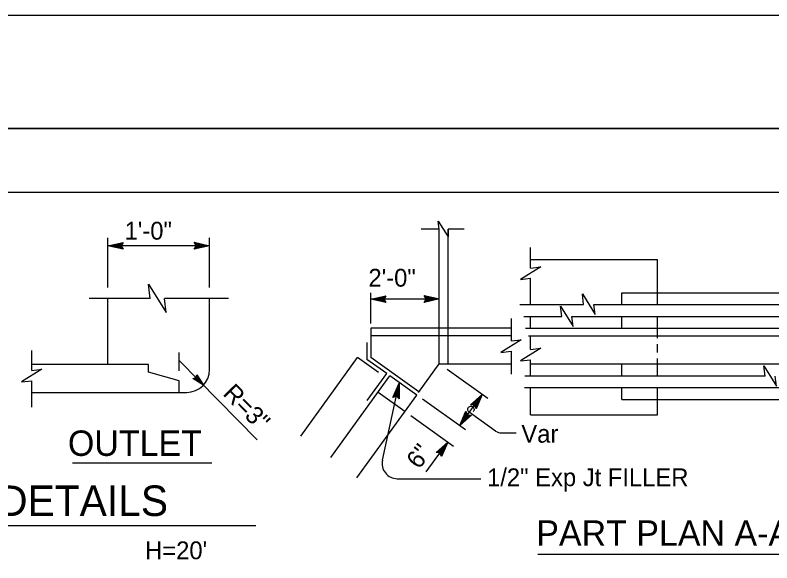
# Model space of a CAD drawing. Extents: x -894 to 866, y -476 to 714.
# Drawn here: x -385.9 to -88, y 498.1 to 713.6 of the extents above; entities that cross this region are included whole.
import ezdxf

# ---------------------------------------------------------------- set-up
doc = ezdxf.new("R2010")
doc.units = 0
for name, color, linetype in [('10 Sheet Format', 7, 'Continuous'), ('56 Stage 3 Anno', 7, 'Continuous'), ('57 Undefined', 7, 'Continuous'), ('60 Nongeo Data', 7, 'Continuous')]:
    doc.layers.add(name, color=color, linetype=linetype)

msp = doc.modelspace()

# ---------------------------------------------------------------- linework, layer by layer
at = {"layer": '10 Sheet Format'}
for p, q in [((-863.43, 668.96), (836.58, 668.96)), ((-813.45, 643.96), (811.55, 643.96))]:
    msp.add_line(p, q, dxfattribs=at)
for points in [[(-894.04, 713.55), (865.96, 713.55), (865.96, -476.45), (-894.04, -476.45)], [(-863.43, -431.04), (836.58, -431.04), (836.58, 668.96), (-863.43, 668.96)]]:
    msp.add_lwpolyline(points, close=True, dxfattribs=at)
at = {"layer": '56 Stage 3 Anno'}
for p, q in [((-349.37, 606.41), (-349.37, 626.01)), ((-309.37, 606.41), (-309.37, 626.01)), ((-349.37, 622.84), (-343.37, 624.17)), ((-309.37, 622.84), (-349.37, 622.84)), ((-343.37, 621.5), (-349.37, 622.84)), ((-349.37, 622.84), (-349.37, 622.84)), ((-343.59, 621.86), (-347.99, 622.84)), ((-347.98, 622.85), (-343.6, 623.81)), ((-346.61, 622.84), (-343.78, 623.47)), ((-343.82, 622.22), (-346.61, 622.84)), ((-345.23, 622.84), (-344.02, 623.11)), ((-344, 622.57), (-345.23, 622.84)), ((-343.37, 624.17), (-344.17, 622.84)), ((-344.17, 622.84), (-343.37, 621.5)), ((-343.37, 624.17), (-343.37, 624.17)), ((-314.57, 622.84), (-315.37, 624.18)), ((-315.37, 624.18), (-315.37, 624.18)), ((-315.37, 624.18), (-309.37, 622.84)), ((-309.37, 622.84), (-315.37, 621.51)), ((-315.37, 621.51), (-314.57, 622.84)), ((-315.15, 623.83), (-310.75, 622.84)), ((-310.76, 622.84), (-315.13, 621.87)), ((-312.13, 622.85), (-314.96, 622.22)), ((-314.92, 623.47), (-312.13, 622.85)), ((-314.74, 623.12), (-313.51, 622.85)), ((-313.51, 622.85), (-314.72, 622.58)), ((-309.37, 622.84), (-309.37, 622.84)), ((-343.37, 621.5), (-343.37, 621.5)), ((-315.37, 621.51), (-315.37, 621.51)), ((-245.92, 592.29), (-245.92, 604.3)), ((-245.92, 601.86), (-239.92, 603.19)), ((-219.06, 601.86), (-245.92, 601.86)), ((-239.92, 600.52), (-245.92, 601.86)), ((-245.92, 601.86), (-245.92, 601.86)), ((-240.14, 600.87), (-244.54, 601.86)), ((-244.53, 601.86), (-240.16, 602.83)), ((-243.16, 601.86), (-240.33, 602.48)), ((-240.37, 601.23), (-243.16, 601.86)), ((-241.78, 601.86), (-240.57, 602.12)), ((-240.55, 601.58), (-241.78, 601.86)), ((-239.92, 603.19), (-240.72, 601.86)), ((-240.72, 601.86), (-239.92, 600.52)), ((-239.92, 603.19), (-239.92, 603.19)), ((-224.04, 601.9), (-224.84, 603.24)), ((-224.84, 603.24), (-224.84, 603.24)), ((-224.84, 603.24), (-218.84, 601.9)), ((-218.84, 601.9), (-224.84, 600.57)), ((-224.84, 600.57), (-224.04, 601.9)), ((-224.62, 602.89), (-220.22, 601.9)), ((-220.23, 601.9), (-224.6, 600.93)), ((-221.6, 601.9), (-224.43, 601.28)), ((-224.39, 602.53), (-221.6, 601.9)), ((-224.21, 602.18), (-222.98, 601.91)), ((-222.98, 601.91), (-224.19, 601.64)), ((-218.84, 601.9), (-218.84, 601.9)), ((-239.92, 600.52), (-239.92, 600.52)), ((-224.84, 600.57), (-224.84, 600.57)), ((-321.37, 573.57), (-321.37, 580.87)), ((-321.37, 577.65), (-290.62, 546.43)), ((-314.72, 570.89), (-314.4, 572.1)), ((-314.4, 572.1), (-314.4, 572.1)), ((-314.4, 572.1), (-311.8, 567.93)), ((-199.84, 562.76), (-215.82, 574.16)), ((-315.93, 570.6), (-314.72, 570.89)), ((-311.8, 567.93), (-315.93, 570.6)), ((-315.93, 570.6), (-315.93, 570.6)), ((-312.58, 568.72), (-315.59, 570.67)), ((-313.35, 569.51), (-315.29, 570.76)), ((-314.12, 570.29), (-314.96, 570.83)), ((-314.66, 571.15), (-314.12, 570.29)), ((-314.56, 571.44), (-313.35, 569.51)), ((-314.49, 571.78), (-312.57, 568.72)), ((-311.8, 567.93), (-311.8, 567.93)), ((-241.33, 538.48), (-234.68, 568.75)), ((-237.28, 563.18), (-234.68, 568.75)), ((-236.88, 563.31), (-234.98, 567.4)), ((-236.48, 563.46), (-235.28, 566.05)), ((-235.28, 566.05), (-235.27, 563.16)), ((-234.98, 567.39), (-234.97, 562.91)), ((-234.68, 568.75), (-234.68, 568.75)), ((-234.68, 568.75), (-234.67, 562.6)), ((-235.8, 563.67), (-237.28, 563.18)), ((-237.28, 563.18), (-237.28, 563.18)), ((-236.11, 563.56), (-235.57, 564.7)), ((-234.67, 562.6), (-235.8, 563.67)), ((-235.57, 564.7), (-235.57, 563.47)), ((-210.91, 552.07), (-202.02, 564.34)), ((-206.63, 560.27), (-202.02, 564.34)), ((-206.21, 560.24), (-202.83, 563.23)), ((-202.84, 563.21), (-204.62, 559.1)), ((-202.02, 564.34), (-204.47, 558.7)), ((-202.02, 564.34), (-202.02, 564.34)), ((-234.67, 562.6), (-234.67, 562.6)), ((-208.64, 550.42), (-225.49, 562.44)), ((-205.07, 560.13), (-206.63, 560.27)), ((-206.63, 560.27), (-206.63, 560.27)), ((-205.79, 560.21), (-203.65, 562.11)), ((-205.4, 560.15), (-204.46, 560.99)), ((-204.47, 558.7), (-205.07, 560.13)), ((-204.46, 560.99), (-204.95, 559.85)), ((-203.65, 562.11), (-204.8, 559.45)), ((-210.91, 552.07), (-208.47, 557.71)), ((-210.1, 553.2), (-208.32, 557.31)), ((-208.47, 557.71), (-208.47, 557.71)), ((-208.47, 557.71), (-207.86, 556.28)), ((-204.47, 558.7), (-204.47, 558.7)), ((-213.29, 543.91), (-230.14, 555.93)), ((-206.31, 556.14), (-210.91, 552.07)), ((-206.73, 556.17), (-210.1, 553.18)), ((-209.29, 554.3), (-208.14, 556.96)), ((-207.15, 556.2), (-209.29, 554.3)), ((-208.48, 555.42), (-207.99, 556.56)), ((-207.54, 556.26), (-208.48, 555.42)), ((-207.86, 556.28), (-206.31, 556.14)), ((-206.31, 556.14), (-206.31, 556.14)), ((-196.75, 549.93), (-205.68, 556.3)), ((-210.91, 552.07), (-210.91, 552.07)), ((-194.42, 549.18), (-188.67, 549.18)), ((-224.08, 533.89), (-215.61, 545.59)), ((-220.21, 541.51), (-215.61, 545.59)), ((-215.61, 545.59), (-218.05, 539.95)), ((-215.61, 545.59), (-215.61, 545.59)), ((-219.8, 541.48), (-216.42, 544.47)), ((-219.37, 541.46), (-217.23, 543.35)), ((-218.98, 541.4), (-218.04, 542.23)), ((-218.04, 542.23), (-218.53, 541.1)), ((-217.23, 543.35), (-218.38, 540.7)), ((-216.42, 544.46), (-218.2, 540.35)), ((-218.66, 541.38), (-220.21, 541.51)), ((-220.21, 541.51), (-220.21, 541.51)), ((-218.05, 539.95), (-218.66, 541.38)), ((-218.05, 539.95), (-218.05, 539.95)), ((-235.47, 531.19), (-202.62, 531.19))]:
    msp.add_line(p, q, dxfattribs=at)
msp.add_lwpolyline([(-205.68, 556.3), (-207.36, 557.49), (-207.57, 557.75), (-207.71, 558.05), (-207.76, 558.38), (-207.73, 558.71), (-207.61, 559.02), (-207.42, 559.29), (-207.16, 559.5), (-206.86, 559.64), (-206.54, 559.69), (-206.21, 559.66), (-205.89, 559.55), (-205.62, 559.35), (-205.41, 559.1), (-205.28, 558.8), (-205.22, 558.47), (-205.25, 558.14), (-205.37, 557.83), (-205.56, 557.56)], dxfattribs=at)
for centre, radius, start in [((-194.42, 553.18), 4, 234.5003), ((-235.47, 537.19), 6, 167.602)]:
    msp.add_arc(centre, radius, start, 270, dxfattribs=at)
at = {"layer": '57 Undefined'}
for p, q in [((-363.28, 537.49), (-308.47, 537.49)), ((-460.69, 512.83), (-291.14, 512.83)), ((-180.18, 501.46), (-51.53, 501.46))]:
    msp.add_line(p, q, dxfattribs=at)
at = {"layer": '60 Nongeo Data'}
for p, q in [((-218.92, 629.37), (-226.07, 629.37)), ((-218.92, 590.45), (-218.92, 629.37)), ((-215.42, 629.4), (-215.45, 626.29)), ((-209.09, 629.4), (-215.42, 629.4)), ((-215.42, 576.37), (-215.42, 629.37)), ((-183.07, 614.05), (-183.07, 622.2)), ((-183.07, 617.37), (-133.07, 617.37)), ((-133.07, 599.71), (-133.07, 617.37)), ((-183.07, 599.71), (-183.07, 610.05)), ((-332.72, 602.13), (-356.72, 602.13)), ((-349.37, 576.13), (-349.37, 602.13)), ((-301.89, 602.13), (-327.12, 602.13)), ((-309.37, 574.13), (-309.37, 602.13)), ((-147.07, 604.37), (-37.07, 604.37)), ((-147.07, 599.71), (-147.07, 604.37)), ((-187.18, 599.71), (-162.1, 599.71)), ((-158.1, 599.71), (-77.73, 599.71)), ((-190.69, 594.27), (-190.69, 585.38)), ((-185.67, 595.04), (-170.71, 595.04)), ((-183.07, 590.37), (-183.07, 595.04)), ((-166.71, 595.04), (-65.28, 595.04)), ((-147.07, 590.37), (-147.07, 595.04)), ((-133.07, 586.49), (-133.07, 595.04)), ((-245.92, 590.37), (-245.92, 578.85)), ((-190.54, 590.37), (-245.92, 590.37)), ((-218.92, 576.37), (-218.92, 590.45)), ((-184.99, 590.37), (-7.07, 590.37)), ((-190.54, 587.37), (-245.92, 587.37)), ((-183.79, 587.37), (-7.07, 587.37)), ((-183.07, 581.99), (-183.07, 587.37)), ((-247.42, 584.75), (-247.42, 578.08)), ((-133.07, 580.86), (-133.07, 584.11)), ((-379.37, 573.73), (-379.37, 581.63)), ((-190.69, 581.38), (-190.69, 572.31)), ((-273.47, 547.92), (-251.08, 578.85)), ((-242.91, 573.02), (-251.08, 578.85)), ((-239.62, 572.51), (-247.42, 578.08)), ((-227.02, 565.37), (-245.92, 578.85)), ((-183.07, 571.7), (-183.07, 577.99)), ((-133.07, 571.7), (-133.07, 578.48)), ((-333.37, 576.13), (-379.37, 576.13)), ((-333.37, 573.13), (-333.37, 576.13)), ((-227.09, 565.08), (-218.92, 576.37)), ((-218.92, 576.37), (-190.54, 576.37)), ((-183.07, 576.37), (-7.07, 576.37)), ((-147.07, 571.7), (-147.07, 576.37)), ((-321.37, 569.63), (-333.37, 573.13)), ((-247.28, 561.94), (-239.62, 572.51)), ((-379.4, 559.33), (-379.4, 569.73)), ((-321.37, 565.13), (-321.37, 569.63)), ((-261.64, 539.54), (-238.4, 571.64)), ((-227.81, 564.09), (-238.4, 571.64)), ((-185.29, 571.7), (-90.66, 571.7)), ((-185.42, 567.03), (-78.05, 567.03)), ((-183.07, 556.37), (-183.07, 567.03)), ((-147.07, 562.37), (-147.07, 567.03)), ((-133.07, 556.37), (-133.07, 567.03)), ((-379.4, 565.13), (-318.37, 565.13)), ((-251.36, 531.57), (-227.81, 564.09)), ((-232.53, 557.64), (-243.03, 565.12)), ((-147.07, 562.37), (-37.07, 562.37)), ((-147.07, 562.37), (-37.07, 562.37)), ((-183.07, 556.37), (-133.07, 556.37))]:
    msp.add_line(p, q, dxfattribs=at)
for points in [[(-218.92, 629.36), (-219.31, 632.46), (-215.45, 626.29), (-215.46, 626.38)], [(-183.07, 614.05), (-178.9, 614.57), (-186.9, 609.57), (-183.07, 610.05)], [(-332.72, 602.13), (-333.42, 607.73), (-326.42, 596.53), (-327.12, 602.13)], [(-162.1, 599.71), (-162.62, 603.85), (-157.62, 595.85), (-158.1, 599.71)], [(-170.71, 595.04), (-171.21, 599.02), (-166.21, 591.02), (-166.71, 595.04)], [(-190.69, 585.38), (-186.69, 585.88), (-194.69, 580.88), (-190.69, 581.38)], [(-183.07, 581.99), (-178.96, 582.5), (-186.96, 577.5), (-183.07, 577.99)], [(-90.66, 571.58), (-91.16, 575.61), (-86.16, 567.61), (-86.66, 571.58)], [(-379.37, 573.73), (-375.4, 574.23), (-383.4, 569.23), (-379.4, 569.73)]]:
    msp.add_lwpolyline(points, dxfattribs=at)
msp.add_arc((-318.37, 574.13), 9, 270, 0, dxfattribs=at)

# ---------------------------------------------------------------- texts
at = {"layer": '57 Undefined'}
for s, height, p in [('1\'-0"', 7, (-342.82, 625.24)), ('2\'-0"', 7, (-246.82, 606.74)), ('Var', 7, (-186.63, 545.36)), ('OUTLET', 10, (-365.13, 540.16)), ('1/2" Exp Jt FILLER', 7, (-200.13, 528.24)), ('RC PIPE DETAILS', 12, (-461.26, 516.52)), ('PART PLAN A-A', 10, (-180.75, 504.79)), ("H=20'", 7, (-334.75, 499.51))]:
    msp.add_text(s, height=height, dxfattribs=at).set_placement(p)
for s, rotation, p in [('R=3"', 314.5668, (-304.5, 564.31)), ('6"', 53, (-226.85, 534.61))]:
    msp.add_text(s, height=7, rotation=rotation, dxfattribs=at).set_placement(p)

doc.saveas('drawing.dxf')
